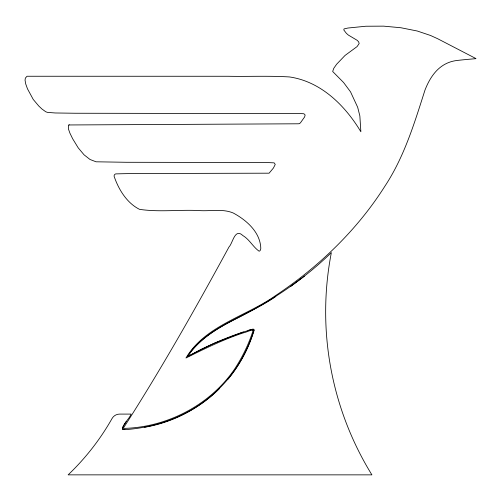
<?xml version="1.0" encoding="UTF-8"?>
<svg xmlns="http://www.w3.org/2000/svg" width="501" height="501" viewBox="0 0 501 501"><rect width="100%" height="100%" fill="white"/><g stroke="black" fill="none" stroke-linecap="round" stroke-linejoin="round"><path stroke-width="0.75" d="M475.837 58.667C470.314 59.137 462.673 59.794 456.718 60.508C440.022 62.638 430.722 75.344 424.986 90.074C414.415 123.171 404.282 156.794 384.95 186.121C357.063 230.209 318.649 266.945 275.343 295.74C245.972 316.532 205.329 325.387 185.94 358.015C203.512 349.285 224.135 339.089 243.586 332.808C246.68 332.213 250.105 329.99 253.193 330.159C248.966 343.623 242.753 356.436 235.119 368.298C210.57 404.99 166.783 427.547 123.196 428.418C160.984 369.538 195.54 308.491 228.976 246.999C232.852 243.148 234.731 227.698 242.897 235.583C249.467 239.453 253.049 246.968 259.08 251.189C260.395 251.02 260.702 249.316 260.796 248.245C260.257 232.138 246.398 220.058 233.209 212.988C222.325 208.416 210.126 211.46 198.703 210.539C179.057 209.575 159.036 212.286 139.529 209.343C126.816 203.018 118.549 189.347 114.115 176.308C113.884 174.78 115.274 173.571 116.789 173.878C133.723 173.34 150.676 173.584 167.622 173.446L269.112 173.189L273.427 168.029L275.243 164.422L274.147 162.856L266.845 162.524L126.365 162.286L96.073 161.798L90.048 159.5L84.062 154.815L78.231 147.87L72.676 138.79L69.952 133.216L68.455 129.058L68.493 125.4A1.522 1.522 0 0 1 68.925 124.962L298.164 123.791L299.498 123.653L300.544 122.689L304.577 117.002L305.096 115.324L304.758 114.366L303.681 113.727L301.652 113.627L75.1 113.245L55.31 112.975L47.52 112.393L45.766 111.773L41.915 108.986L38.821 106.068L33.235 99.442L27.492 88.859L25.72 83.949L25.05 80.166L25.357 78.118L27.029 76.252L228.425 76.271C248.765 76.666 269.181 75.707 289.497 76.947C320.978 81.519 345.139 105.523 360.864 131.757L359.856 115.925L357.676 107.277L350.525 91.84L343.598 82.527L332.677 71.486L333.747 68.361L336.616 64.247L345.039 55.448L357.075 46.593L359.161 43.537L358.653 41.877L357.269 40.381L348.358 35.07L346.354 33.316L343.805 29.966L344.043 28.914L347.945 28.031L365.824 26.24L383.622 26.146L400.913 27.749L417.252 31.012L430.484 35.458L437.655 38.721L475.856 58.523M144.582 427.247C195.722 418.755 240.042 379.99 254.045 329.996C253.957 329.564 253.594 329.201 253.155 329.138C230.855 335.182 209.424 344.794 189.121 355.81L187.468 356.718L188.094 355.641A55.047 55.047 0 0 1 195.033 346.529C205.773 335.288 219.357 327.372 233.071 320.321C268.868 302.598 302.679 280.547 331.361 252.598A310.501 310.501 0 0 0 371.911 474.854L68.13 474.854A243.38 243.38 0 0 0 112.061 418.498A8.68 8.68 0 0 1 119.614 414.095L131.137 414.095C129.083 419.155 123.446 423.37 122.401 428.8A1.146 1.146 0 0 0 122.707 429.244L124.837 429.645M253.988 330.635C248.327 348.139 239.779 364.766 228.143 379.057M126.239 421.573L122.444 427.81L122.407 428.818M187.468 356.718C208.134 325.85 246.498 316.707 275.813 296.473M219.238 388.795C194.895 413.294 161.078 426.764 126.953 429.52L124.843 429.645M290.361 286.66L304.433 276.101M189.121 355.81L201.126 349.391L214.653 343.06L243.311 331.981M68.925 124.962L69.288 124.843M247.945 330.466L251.07 329.514M252.711 329.163L253.713 329.407L254.063 330.159M252.786 330.027L253.193 330.159M123.547 429.595L122.682 429.219"/></g></svg>
